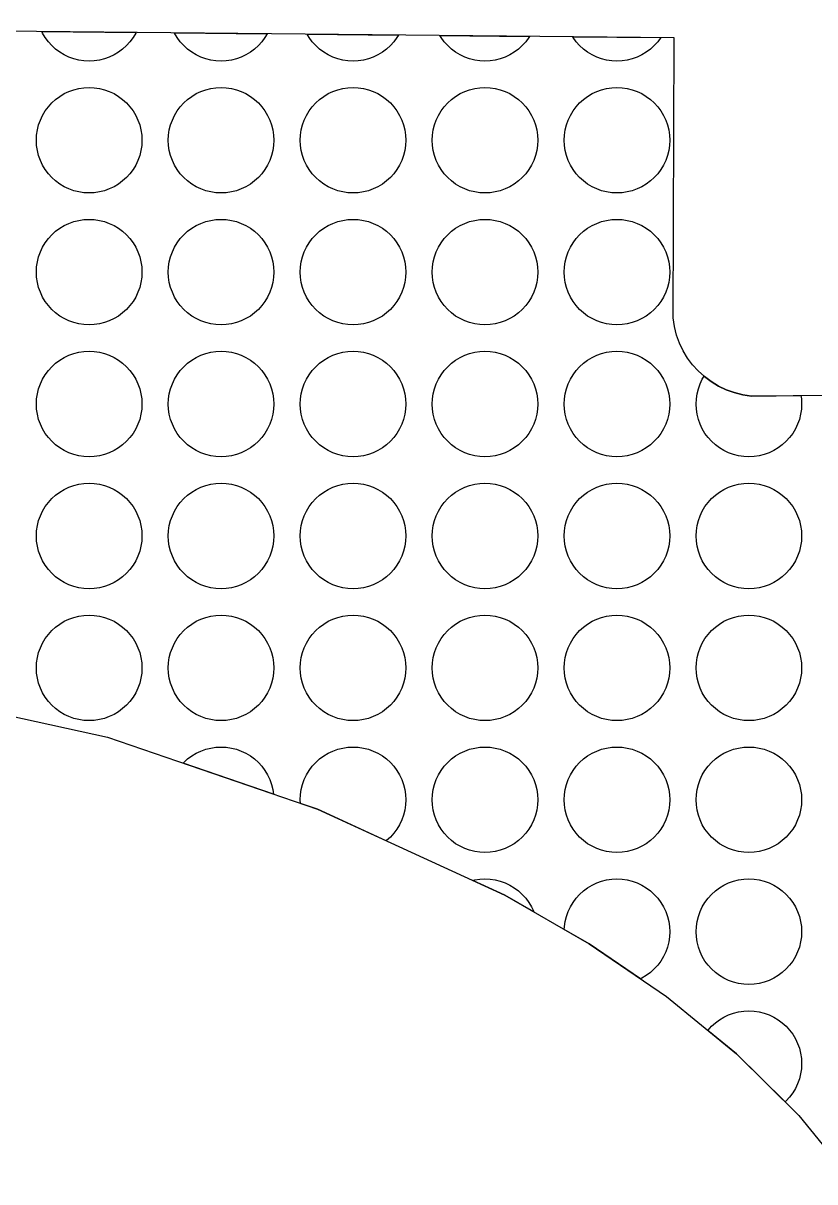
# Model space of a CAD drawing. Header units: millimetres. Extents: x -41 to 93, y -13 to 82.
# Drawn here: x 10.57 to 25.57, y 59.96 to 81.92 of the extents above; entities that cross this region are included whole.
import ezdxf

# ---------------------------------------------------------------- set-up
doc = ezdxf.new("R2010")
doc.units = ezdxf.units.MM
doc.layers.add('background', color=7, linetype='Continuous')
doc.layers.add('outline_2', color=3, linetype='Continuous')

msp = doc.modelspace()

# ---------------------------------------------------------------- linework, layer by layer
at = {"layer": 'background'}
for points in [[(12.707, 81.739), (12.701, 81.726), (12.65, 81.642), (12.592, 81.563), (12.526, 81.491), (12.453, 81.425), (12.374, 81.366), (12.29, 81.316), (12.201, 81.274), (12.109, 81.241), (12.014, 81.217), (11.917, 81.202), (11.819, 81.198), (11.721, 81.202), (11.624, 81.217), (11.528, 81.241), (11.436, 81.274), (11.347, 81.316), (11.263, 81.366), (11.184, 81.425), (11.112, 81.491), (11.046, 81.563), (10.987, 81.642), (10.937, 81.726), (10.922, 81.757)], [(15.194, 81.715), (15.15, 81.642), (15.092, 81.563), (15.026, 81.491), (14.953, 81.425), (14.874, 81.366), (14.79, 81.316), (14.701, 81.274), (14.609, 81.241), (14.514, 81.217), (14.417, 81.202), (14.319, 81.198), (14.221, 81.202), (14.124, 81.217), (14.028, 81.241), (13.936, 81.274), (13.847, 81.316), (13.763, 81.366), (13.684, 81.425), (13.612, 81.491), (13.546, 81.563), (13.487, 81.642), (13.437, 81.726), (13.434, 81.732)], [(17.679, 81.69), (17.65, 81.642), (17.592, 81.563), (17.526, 81.491), (17.453, 81.425), (17.374, 81.366), (17.29, 81.316), (17.201, 81.274), (17.109, 81.241), (17.014, 81.217), (16.917, 81.202), (16.819, 81.198), (16.721, 81.202), (16.624, 81.217), (16.528, 81.241), (16.436, 81.274), (16.347, 81.316), (16.263, 81.366), (16.184, 81.425), (16.112, 81.491), (16.046, 81.563), (15.987, 81.642), (15.948, 81.707)], [(20.164, 81.665), (20.15, 81.642), (20.092, 81.563), (20.026, 81.491), (19.953, 81.425), (19.874, 81.366), (19.79, 81.316), (19.701, 81.274), (19.609, 81.241), (19.514, 81.217), (19.417, 81.202), (19.319, 81.198), (19.221, 81.202), (19.124, 81.217), (19.028, 81.241), (18.936, 81.274), (18.847, 81.316), (18.763, 81.366), (18.684, 81.425), (18.612, 81.491), (18.546, 81.563), (18.487, 81.642), (18.463, 81.682)], [(22.649, 81.641), (22.592, 81.563), (22.526, 81.491), (22.453, 81.425), (22.374, 81.366), (22.29, 81.316), (22.201, 81.274), (22.109, 81.241), (22.014, 81.217), (21.917, 81.202), (21.819, 81.198), (21.721, 81.202), (21.624, 81.217), (21.528, 81.241), (21.436, 81.274), (21.347, 81.316), (21.263, 81.366), (21.184, 81.425), (21.112, 81.491), (21.046, 81.563), (20.987, 81.642), (20.978, 81.657)], [(12.819, 79.698), (12.814, 79.6), (12.8, 79.503), (12.776, 79.407), (12.743, 79.315), (12.701, 79.226), (12.65, 79.142), (12.592, 79.063), (12.526, 78.991), (12.453, 78.925), (12.374, 78.866), (12.29, 78.816), (12.201, 78.774), (12.109, 78.741), (12.014, 78.717), (11.917, 78.702), (11.819, 78.698), (11.721, 78.702), (11.624, 78.717), (11.528, 78.741), (11.436, 78.774), (11.347, 78.816), (11.263, 78.866), (11.184, 78.925), (11.112, 78.991), (11.046, 79.063), (10.987, 79.142), (10.937, 79.226), (10.895, 79.315), (10.862, 79.407), (10.838, 79.503), (10.824, 79.6), (10.819, 79.698), (10.824, 79.796), (10.838, 79.893), (10.862, 79.988), (10.895, 80.08), (10.937, 80.169), (10.987, 80.253), (11.046, 80.332), (11.112, 80.405), (11.184, 80.471), (11.263, 80.529), (11.347, 80.58), (11.436, 80.621), (11.528, 80.655), (11.624, 80.678), (11.721, 80.693), (11.819, 80.698), (11.917, 80.693), (12.014, 80.678), (12.109, 80.655), (12.201, 80.621), (12.29, 80.58), (12.374, 80.529), (12.453, 80.471), (12.526, 80.405), (12.592, 80.332), (12.65, 80.253), (12.701, 80.169), (12.743, 80.08), (12.776, 79.988), (12.8, 79.893), (12.814, 79.796)], [(15.319, 79.698), (15.314, 79.6), (15.3, 79.503), (15.276, 79.407), (15.243, 79.315), (15.201, 79.226), (15.15, 79.142), (15.092, 79.063), (15.026, 78.991), (14.953, 78.925), (14.874, 78.866), (14.79, 78.816), (14.701, 78.774), (14.609, 78.741), (14.514, 78.717), (14.417, 78.702), (14.319, 78.698), (14.221, 78.702), (14.124, 78.717), (14.028, 78.741), (13.936, 78.774), (13.847, 78.816), (13.763, 78.866), (13.684, 78.925), (13.612, 78.991), (13.546, 79.063), (13.487, 79.142), (13.437, 79.226), (13.395, 79.315), (13.362, 79.407), (13.338, 79.503), (13.324, 79.6), (13.319, 79.698), (13.324, 79.796), (13.338, 79.893), (13.362, 79.988), (13.395, 80.08), (13.437, 80.169), (13.487, 80.253), (13.546, 80.332), (13.612, 80.405), (13.684, 80.471), (13.763, 80.529), (13.847, 80.58), (13.936, 80.621), (14.028, 80.655), (14.124, 80.678), (14.221, 80.693), (14.319, 80.698), (14.417, 80.693), (14.514, 80.678), (14.609, 80.655), (14.701, 80.621), (14.79, 80.58), (14.874, 80.529), (14.953, 80.471), (15.026, 80.405), (15.092, 80.332), (15.15, 80.253), (15.201, 80.169), (15.243, 80.08), (15.276, 79.988), (15.3, 79.893), (15.314, 79.796)], [(17.819, 79.698), (17.814, 79.6), (17.8, 79.503), (17.776, 79.407), (17.743, 79.315), (17.701, 79.226), (17.65, 79.142), (17.592, 79.063), (17.526, 78.991), (17.453, 78.925), (17.374, 78.866), (17.29, 78.816), (17.201, 78.774), (17.109, 78.741), (17.014, 78.717), (16.917, 78.702), (16.819, 78.698), (16.721, 78.702), (16.624, 78.717), (16.528, 78.741), (16.436, 78.774), (16.347, 78.816), (16.263, 78.866), (16.184, 78.925), (16.112, 78.991), (16.046, 79.063), (15.987, 79.142), (15.937, 79.226), (15.895, 79.315), (15.862, 79.407), (15.838, 79.503), (15.824, 79.6), (15.819, 79.698), (15.824, 79.796), (15.838, 79.893), (15.862, 79.988), (15.895, 80.08), (15.937, 80.169), (15.987, 80.253), (16.046, 80.332), (16.112, 80.405), (16.184, 80.471), (16.263, 80.529), (16.347, 80.58), (16.436, 80.621), (16.528, 80.655), (16.624, 80.678), (16.721, 80.693), (16.819, 80.698), (16.917, 80.693), (17.014, 80.678), (17.109, 80.655), (17.201, 80.621), (17.29, 80.58), (17.374, 80.529), (17.453, 80.471), (17.526, 80.405), (17.592, 80.332), (17.65, 80.253), (17.701, 80.169), (17.743, 80.08), (17.776, 79.988), (17.8, 79.893), (17.814, 79.796)], [(20.319, 79.698), (20.314, 79.6), (20.3, 79.503), (20.276, 79.407), (20.243, 79.315), (20.201, 79.226), (20.15, 79.142), (20.092, 79.063), (20.026, 78.991), (19.953, 78.925), (19.874, 78.866), (19.79, 78.816), (19.701, 78.774), (19.609, 78.741), (19.514, 78.717), (19.417, 78.702), (19.319, 78.698), (19.221, 78.702), (19.124, 78.717), (19.028, 78.741), (18.936, 78.774), (18.847, 78.816), (18.763, 78.866), (18.684, 78.925), (18.612, 78.991), (18.546, 79.063), (18.487, 79.142), (18.437, 79.226), (18.395, 79.315), (18.362, 79.407), (18.338, 79.503), (18.324, 79.6), (18.319, 79.698), (18.324, 79.796), (18.338, 79.893), (18.362, 79.988), (18.395, 80.08), (18.437, 80.169), (18.487, 80.253), (18.546, 80.332), (18.612, 80.405), (18.684, 80.471), (18.763, 80.529), (18.847, 80.58), (18.936, 80.621), (19.028, 80.655), (19.124, 80.678), (19.221, 80.693), (19.319, 80.698), (19.417, 80.693), (19.514, 80.678), (19.609, 80.655), (19.701, 80.621), (19.79, 80.58), (19.874, 80.529), (19.953, 80.471), (20.026, 80.405), (20.092, 80.332), (20.15, 80.253), (20.201, 80.169), (20.243, 80.08), (20.276, 79.988), (20.3, 79.893), (20.314, 79.796)], [(22.819, 79.698), (22.814, 79.6), (22.8, 79.503), (22.776, 79.407), (22.743, 79.315), (22.701, 79.226), (22.65, 79.142), (22.592, 79.063), (22.526, 78.991), (22.453, 78.925), (22.374, 78.866), (22.29, 78.816), (22.201, 78.774), (22.109, 78.741), (22.014, 78.717), (21.917, 78.702), (21.819, 78.698), (21.721, 78.702), (21.624, 78.717), (21.528, 78.741), (21.436, 78.774), (21.347, 78.816), (21.263, 78.866), (21.184, 78.925), (21.112, 78.991), (21.046, 79.063), (20.987, 79.142), (20.937, 79.226), (20.895, 79.315), (20.862, 79.407), (20.838, 79.503), (20.824, 79.6), (20.819, 79.698), (20.824, 79.796), (20.838, 79.893), (20.862, 79.988), (20.895, 80.08), (20.937, 80.169), (20.987, 80.253), (21.046, 80.332), (21.112, 80.405), (21.184, 80.471), (21.263, 80.529), (21.347, 80.58), (21.436, 80.621), (21.528, 80.655), (21.624, 80.678), (21.721, 80.693), (21.819, 80.698), (21.917, 80.693), (22.014, 80.678), (22.109, 80.655), (22.201, 80.621), (22.29, 80.58), (22.374, 80.529), (22.453, 80.471), (22.526, 80.405), (22.592, 80.332), (22.65, 80.253), (22.701, 80.169), (22.743, 80.08), (22.776, 79.988), (22.8, 79.893), (22.814, 79.796)], [(12.819, 77.198), (12.814, 77.1), (12.8, 77.003), (12.776, 76.907), (12.743, 76.815), (12.701, 76.726), (12.65, 76.642), (12.592, 76.563), (12.526, 76.491), (12.453, 76.425), (12.374, 76.366), (12.29, 76.316), (12.201, 76.274), (12.109, 76.241), (12.014, 76.217), (11.917, 76.202), (11.819, 76.198), (11.721, 76.202), (11.624, 76.217), (11.528, 76.241), (11.436, 76.274), (11.347, 76.316), (11.263, 76.366), (11.184, 76.425), (11.112, 76.491), (11.046, 76.563), (10.987, 76.642), (10.937, 76.726), (10.895, 76.815), (10.862, 76.907), (10.838, 77.003), (10.824, 77.1), (10.819, 77.198), (10.824, 77.296), (10.838, 77.393), (10.862, 77.488), (10.895, 77.58), (10.937, 77.669), (10.987, 77.753), (11.046, 77.832), (11.112, 77.905), (11.184, 77.971), (11.263, 78.029), (11.347, 78.08), (11.436, 78.121), (11.528, 78.155), (11.624, 78.178), (11.721, 78.193), (11.819, 78.198), (11.917, 78.193), (12.014, 78.178), (12.109, 78.155), (12.201, 78.121), (12.29, 78.08), (12.374, 78.029), (12.453, 77.971), (12.526, 77.905), (12.592, 77.832), (12.65, 77.753), (12.701, 77.669), (12.743, 77.58), (12.776, 77.488), (12.8, 77.393), (12.814, 77.296)], [(15.319, 77.198), (15.314, 77.1), (15.3, 77.003), (15.276, 76.907), (15.243, 76.815), (15.201, 76.726), (15.15, 76.642), (15.092, 76.563), (15.026, 76.491), (14.953, 76.425), (14.874, 76.366), (14.79, 76.316), (14.701, 76.274), (14.609, 76.241), (14.514, 76.217), (14.417, 76.202), (14.319, 76.198), (14.221, 76.202), (14.124, 76.217), (14.028, 76.241), (13.936, 76.274), (13.847, 76.316), (13.763, 76.366), (13.684, 76.425), (13.612, 76.491), (13.546, 76.563), (13.487, 76.642), (13.437, 76.726), (13.395, 76.815), (13.362, 76.907), (13.338, 77.003), (13.324, 77.1), (13.319, 77.198), (13.324, 77.296), (13.338, 77.393), (13.362, 77.488), (13.395, 77.58), (13.437, 77.669), (13.487, 77.753), (13.546, 77.832), (13.612, 77.905), (13.684, 77.971), (13.763, 78.029), (13.847, 78.08), (13.936, 78.121), (14.028, 78.155), (14.124, 78.178), (14.221, 78.193), (14.319, 78.198), (14.417, 78.193), (14.514, 78.178), (14.609, 78.155), (14.701, 78.121), (14.79, 78.08), (14.874, 78.029), (14.953, 77.971), (15.026, 77.905), (15.092, 77.832), (15.15, 77.753), (15.201, 77.669), (15.243, 77.58), (15.276, 77.488), (15.3, 77.393), (15.314, 77.296)], [(17.819, 77.198), (17.814, 77.1), (17.8, 77.003), (17.776, 76.907), (17.743, 76.815), (17.701, 76.726), (17.65, 76.642), (17.592, 76.563), (17.526, 76.491), (17.453, 76.425), (17.374, 76.366), (17.29, 76.316), (17.201, 76.274), (17.109, 76.241), (17.014, 76.217), (16.917, 76.202), (16.819, 76.198), (16.721, 76.202), (16.624, 76.217), (16.528, 76.241), (16.436, 76.274), (16.347, 76.316), (16.263, 76.366), (16.184, 76.425), (16.112, 76.491), (16.046, 76.563), (15.987, 76.642), (15.937, 76.726), (15.895, 76.815), (15.862, 76.907), (15.838, 77.003), (15.824, 77.1), (15.819, 77.198), (15.824, 77.296), (15.838, 77.393), (15.862, 77.488), (15.895, 77.58), (15.937, 77.669), (15.987, 77.753), (16.046, 77.832), (16.112, 77.905), (16.184, 77.971), (16.263, 78.029), (16.347, 78.08), (16.436, 78.121), (16.528, 78.155), (16.624, 78.178), (16.721, 78.193), (16.819, 78.198), (16.917, 78.193), (17.014, 78.178), (17.109, 78.155), (17.201, 78.121), (17.29, 78.08), (17.374, 78.029), (17.453, 77.971), (17.526, 77.905), (17.592, 77.832), (17.65, 77.753), (17.701, 77.669), (17.743, 77.58), (17.776, 77.488), (17.8, 77.393), (17.814, 77.296)], [(20.319, 77.198), (20.314, 77.1), (20.3, 77.003), (20.276, 76.907), (20.243, 76.815), (20.201, 76.726), (20.15, 76.642), (20.092, 76.563), (20.026, 76.491), (19.953, 76.425), (19.874, 76.366), (19.79, 76.316), (19.701, 76.274), (19.609, 76.241), (19.514, 76.217), (19.417, 76.202), (19.319, 76.198), (19.221, 76.202), (19.124, 76.217), (19.028, 76.241), (18.936, 76.274), (18.847, 76.316), (18.763, 76.366), (18.684, 76.425), (18.612, 76.491), (18.546, 76.563), (18.487, 76.642), (18.437, 76.726), (18.395, 76.815), (18.362, 76.907), (18.338, 77.003), (18.324, 77.1), (18.319, 77.198), (18.324, 77.296), (18.338, 77.393), (18.362, 77.488), (18.395, 77.58), (18.437, 77.669), (18.487, 77.753), (18.546, 77.832), (18.612, 77.905), (18.684, 77.971), (18.763, 78.029), (18.847, 78.08), (18.936, 78.121), (19.028, 78.155), (19.124, 78.178), (19.221, 78.193), (19.319, 78.198), (19.417, 78.193), (19.514, 78.178), (19.609, 78.155), (19.701, 78.121), (19.79, 78.08), (19.874, 78.029), (19.953, 77.971), (20.026, 77.905), (20.092, 77.832), (20.15, 77.753), (20.201, 77.669), (20.243, 77.58), (20.276, 77.488), (20.3, 77.393), (20.314, 77.296)], [(22.819, 77.198), (22.814, 77.1), (22.8, 77.003), (22.776, 76.907), (22.743, 76.815), (22.701, 76.726), (22.65, 76.642), (22.592, 76.563), (22.526, 76.491), (22.453, 76.425), (22.374, 76.366), (22.29, 76.316), (22.201, 76.274), (22.109, 76.241), (22.014, 76.217), (21.917, 76.202), (21.819, 76.198), (21.721, 76.202), (21.624, 76.217), (21.528, 76.241), (21.436, 76.274), (21.347, 76.316), (21.263, 76.366), (21.184, 76.425), (21.112, 76.491), (21.046, 76.563), (20.987, 76.642), (20.937, 76.726), (20.895, 76.815), (20.862, 76.907), (20.838, 77.003), (20.824, 77.1), (20.819, 77.198), (20.824, 77.296), (20.838, 77.393), (20.862, 77.488), (20.895, 77.58), (20.937, 77.669), (20.987, 77.753), (21.046, 77.832), (21.112, 77.905), (21.184, 77.971), (21.263, 78.029), (21.347, 78.08), (21.436, 78.121), (21.528, 78.155), (21.624, 78.178), (21.721, 78.193), (21.819, 78.198), (21.917, 78.193), (22.014, 78.178), (22.109, 78.155), (22.201, 78.121), (22.29, 78.08), (22.374, 78.029), (22.453, 77.971), (22.526, 77.905), (22.592, 77.832), (22.65, 77.753), (22.701, 77.669), (22.743, 77.58), (22.776, 77.488), (22.8, 77.393), (22.814, 77.296)], [(12.819, 74.698), (12.814, 74.6), (12.8, 74.503), (12.776, 74.407), (12.743, 74.315), (12.701, 74.226), (12.65, 74.142), (12.592, 74.063), (12.526, 73.991), (12.453, 73.925), (12.374, 73.866), (12.29, 73.816), (12.201, 73.774), (12.109, 73.741), (12.014, 73.717), (11.917, 73.702), (11.819, 73.698), (11.721, 73.702), (11.624, 73.717), (11.528, 73.741), (11.436, 73.774), (11.347, 73.816), (11.263, 73.866), (11.184, 73.925), (11.112, 73.991), (11.046, 74.063), (10.987, 74.142), (10.937, 74.226), (10.895, 74.315), (10.862, 74.407), (10.838, 74.503), (10.824, 74.6), (10.819, 74.698), (10.824, 74.796), (10.838, 74.893), (10.862, 74.988), (10.895, 75.08), (10.937, 75.169), (10.987, 75.253), (11.046, 75.332), (11.112, 75.405), (11.184, 75.471), (11.263, 75.529), (11.347, 75.58), (11.436, 75.621), (11.528, 75.655), (11.624, 75.678), (11.721, 75.693), (11.819, 75.698), (11.917, 75.693), (12.014, 75.678), (12.109, 75.655), (12.201, 75.621), (12.29, 75.58), (12.374, 75.529), (12.453, 75.471), (12.526, 75.405), (12.592, 75.332), (12.65, 75.253), (12.701, 75.169), (12.743, 75.08), (12.776, 74.988), (12.8, 74.893), (12.814, 74.796)], [(15.319, 74.698), (15.314, 74.6), (15.3, 74.503), (15.276, 74.407), (15.243, 74.315), (15.201, 74.226), (15.15, 74.142), (15.092, 74.063), (15.026, 73.991), (14.953, 73.925), (14.874, 73.866), (14.79, 73.816), (14.701, 73.774), (14.609, 73.741), (14.514, 73.717), (14.417, 73.702), (14.319, 73.698), (14.221, 73.702), (14.124, 73.717), (14.028, 73.741), (13.936, 73.774), (13.847, 73.816), (13.763, 73.866), (13.684, 73.925), (13.612, 73.991), (13.546, 74.063), (13.487, 74.142), (13.437, 74.226), (13.395, 74.315), (13.362, 74.407), (13.338, 74.503), (13.324, 74.6), (13.319, 74.698), (13.324, 74.796), (13.338, 74.893), (13.362, 74.988), (13.395, 75.08), (13.437, 75.169), (13.487, 75.253), (13.546, 75.332), (13.612, 75.405), (13.684, 75.471), (13.763, 75.529), (13.847, 75.58), (13.936, 75.621), (14.028, 75.655), (14.124, 75.678), (14.221, 75.693), (14.319, 75.698), (14.417, 75.693), (14.514, 75.678), (14.609, 75.655), (14.701, 75.621), (14.79, 75.58), (14.874, 75.529), (14.953, 75.471), (15.026, 75.405), (15.092, 75.332), (15.15, 75.253), (15.201, 75.169), (15.243, 75.08), (15.276, 74.988), (15.3, 74.893), (15.314, 74.796)], [(17.819, 74.698), (17.814, 74.6), (17.8, 74.503), (17.776, 74.407), (17.743, 74.315), (17.701, 74.226), (17.65, 74.142), (17.592, 74.063), (17.526, 73.991), (17.453, 73.925), (17.374, 73.866), (17.29, 73.816), (17.201, 73.774), (17.109, 73.741), (17.014, 73.717), (16.917, 73.702), (16.819, 73.698), (16.721, 73.702), (16.624, 73.717), (16.528, 73.741), (16.436, 73.774), (16.347, 73.816), (16.263, 73.866), (16.184, 73.925), (16.112, 73.991), (16.046, 74.063), (15.987, 74.142), (15.937, 74.226), (15.895, 74.315), (15.862, 74.407), (15.838, 74.503), (15.824, 74.6), (15.819, 74.698), (15.824, 74.796), (15.838, 74.893), (15.862, 74.988), (15.895, 75.08), (15.937, 75.169), (15.987, 75.253), (16.046, 75.332), (16.112, 75.405), (16.184, 75.471), (16.263, 75.529), (16.347, 75.58), (16.436, 75.621), (16.528, 75.655), (16.624, 75.678), (16.721, 75.693), (16.819, 75.698), (16.917, 75.693), (17.014, 75.678), (17.109, 75.655), (17.201, 75.621), (17.29, 75.58), (17.374, 75.529), (17.453, 75.471), (17.526, 75.405), (17.592, 75.332), (17.65, 75.253), (17.701, 75.169), (17.743, 75.08), (17.776, 74.988), (17.8, 74.893), (17.814, 74.796)], [(20.319, 74.698), (20.314, 74.6), (20.3, 74.503), (20.276, 74.407), (20.243, 74.315), (20.201, 74.226), (20.15, 74.142), (20.092, 74.063), (20.026, 73.991), (19.953, 73.925), (19.874, 73.866), (19.79, 73.816), (19.701, 73.774), (19.609, 73.741), (19.514, 73.717), (19.417, 73.702), (19.319, 73.698), (19.221, 73.702), (19.124, 73.717), (19.028, 73.741), (18.936, 73.774), (18.847, 73.816), (18.763, 73.866), (18.684, 73.925), (18.612, 73.991), (18.546, 74.063), (18.487, 74.142), (18.437, 74.226), (18.395, 74.315), (18.362, 74.407), (18.338, 74.503), (18.324, 74.6), (18.319, 74.698), (18.324, 74.796), (18.338, 74.893), (18.362, 74.988), (18.395, 75.08), (18.437, 75.169), (18.487, 75.253), (18.546, 75.332), (18.612, 75.405), (18.684, 75.471), (18.763, 75.529), (18.847, 75.58), (18.936, 75.621), (19.028, 75.655), (19.124, 75.678), (19.221, 75.693), (19.319, 75.698), (19.417, 75.693), (19.514, 75.678), (19.609, 75.655), (19.701, 75.621), (19.79, 75.58), (19.874, 75.529), (19.953, 75.471), (20.026, 75.405), (20.092, 75.332), (20.15, 75.253), (20.201, 75.169), (20.243, 75.08), (20.276, 74.988), (20.3, 74.893), (20.314, 74.796)], [(22.819, 74.698), (22.814, 74.6), (22.8, 74.503), (22.776, 74.407), (22.743, 74.315), (22.701, 74.226), (22.65, 74.142), (22.592, 74.063), (22.526, 73.991), (22.453, 73.925), (22.374, 73.866), (22.29, 73.816), (22.201, 73.774), (22.109, 73.741), (22.014, 73.717), (21.917, 73.702), (21.819, 73.698), (21.721, 73.702), (21.624, 73.717), (21.528, 73.741), (21.436, 73.774), (21.347, 73.816), (21.263, 73.866), (21.184, 73.925), (21.112, 73.991), (21.046, 74.063), (20.987, 74.142), (20.937, 74.226), (20.895, 74.315), (20.862, 74.407), (20.838, 74.503), (20.824, 74.6), (20.819, 74.698), (20.824, 74.796), (20.838, 74.893), (20.862, 74.988), (20.895, 75.08), (20.937, 75.169), (20.987, 75.253), (21.046, 75.332), (21.112, 75.405), (21.184, 75.471), (21.263, 75.529), (21.347, 75.58), (21.436, 75.621), (21.528, 75.655), (21.624, 75.678), (21.721, 75.693), (21.819, 75.698), (21.917, 75.693), (22.014, 75.678), (22.109, 75.655), (22.201, 75.621), (22.29, 75.58), (22.374, 75.529), (22.453, 75.471), (22.526, 75.405), (22.592, 75.332), (22.65, 75.253), (22.701, 75.169), (22.743, 75.08), (22.776, 74.988), (22.8, 74.893), (22.814, 74.796)], [(23.478, 75.217), (23.607, 75.122), (23.744, 75.039), (23.89, 74.97), (24.043, 74.914), (24.202, 74.874), (24.368, 74.85), (25.305, 74.857), (25.314, 74.796), (25.319, 74.698), (25.314, 74.6), (25.3, 74.503), (25.276, 74.407), (25.243, 74.315), (25.201, 74.226), (25.15, 74.142), (25.092, 74.063), (25.026, 73.991), (24.953, 73.925), (24.874, 73.866), (24.79, 73.816), (24.701, 73.774), (24.609, 73.741), (24.514, 73.717), (24.417, 73.702), (24.319, 73.698), (24.221, 73.702), (24.124, 73.717), (24.028, 73.741), (23.936, 73.774), (23.847, 73.816), (23.763, 73.866), (23.684, 73.925), (23.612, 73.991), (23.546, 74.063), (23.487, 74.142), (23.437, 74.226), (23.395, 74.315), (23.362, 74.407), (23.338, 74.503), (23.324, 74.6), (23.319, 74.698), (23.324, 74.796), (23.338, 74.893), (23.362, 74.988), (23.395, 75.08), (23.437, 75.169), (23.47, 75.225)], [(12.819, 72.198), (12.814, 72.1), (12.8, 72.003), (12.776, 71.907), (12.743, 71.815), (12.701, 71.726), (12.65, 71.642), (12.592, 71.563), (12.526, 71.491), (12.453, 71.425), (12.374, 71.366), (12.29, 71.316), (12.201, 71.274), (12.109, 71.241), (12.014, 71.217), (11.917, 71.202), (11.819, 71.198), (11.721, 71.202), (11.624, 71.217), (11.528, 71.241), (11.436, 71.274), (11.347, 71.316), (11.263, 71.366), (11.184, 71.425), (11.112, 71.491), (11.046, 71.563), (10.987, 71.642), (10.937, 71.726), (10.895, 71.815), (10.862, 71.907), (10.838, 72.003), (10.824, 72.1), (10.819, 72.198), (10.824, 72.296), (10.838, 72.393), (10.862, 72.488), (10.895, 72.58), (10.937, 72.669), (10.987, 72.753), (11.046, 72.832), (11.112, 72.905), (11.184, 72.971), (11.263, 73.029), (11.347, 73.08), (11.436, 73.121), (11.528, 73.155), (11.624, 73.178), (11.721, 73.193), (11.819, 73.198), (11.917, 73.193), (12.014, 73.178), (12.109, 73.155), (12.201, 73.121), (12.29, 73.08), (12.374, 73.029), (12.453, 72.971), (12.526, 72.905), (12.592, 72.832), (12.65, 72.753), (12.701, 72.669), (12.743, 72.58), (12.776, 72.488), (12.8, 72.393), (12.814, 72.296)], [(15.319, 72.198), (15.314, 72.1), (15.3, 72.003), (15.276, 71.907), (15.243, 71.815), (15.201, 71.726), (15.15, 71.642), (15.092, 71.563), (15.026, 71.491), (14.953, 71.425), (14.874, 71.366), (14.79, 71.316), (14.701, 71.274), (14.609, 71.241), (14.514, 71.217), (14.417, 71.202), (14.319, 71.198), (14.221, 71.202), (14.124, 71.217), (14.028, 71.241), (13.936, 71.274), (13.847, 71.316), (13.763, 71.366), (13.684, 71.425), (13.612, 71.491), (13.546, 71.563), (13.487, 71.642), (13.437, 71.726), (13.395, 71.815), (13.362, 71.907), (13.338, 72.003), (13.324, 72.1), (13.319, 72.198), (13.324, 72.296), (13.338, 72.393), (13.362, 72.488), (13.395, 72.58), (13.437, 72.669), (13.487, 72.753), (13.546, 72.832), (13.612, 72.905), (13.684, 72.971), (13.763, 73.029), (13.847, 73.08), (13.936, 73.121), (14.028, 73.155), (14.124, 73.178), (14.221, 73.193), (14.319, 73.198), (14.417, 73.193), (14.514, 73.178), (14.609, 73.155), (14.701, 73.121), (14.79, 73.08), (14.874, 73.029), (14.953, 72.971), (15.026, 72.905), (15.092, 72.832), (15.15, 72.753), (15.201, 72.669), (15.243, 72.58), (15.276, 72.488), (15.3, 72.393), (15.314, 72.296)], [(17.819, 72.198), (17.814, 72.1), (17.8, 72.003), (17.776, 71.907), (17.743, 71.815), (17.701, 71.726), (17.65, 71.642), (17.592, 71.563), (17.526, 71.491), (17.453, 71.425), (17.374, 71.366), (17.29, 71.316), (17.201, 71.274), (17.109, 71.241), (17.014, 71.217), (16.917, 71.202), (16.819, 71.198), (16.721, 71.202), (16.624, 71.217), (16.528, 71.241), (16.436, 71.274), (16.347, 71.316), (16.263, 71.366), (16.184, 71.425), (16.112, 71.491), (16.046, 71.563), (15.987, 71.642), (15.937, 71.726), (15.895, 71.815), (15.862, 71.907), (15.838, 72.003), (15.824, 72.1), (15.819, 72.198), (15.824, 72.296), (15.838, 72.393), (15.862, 72.488), (15.895, 72.58), (15.937, 72.669), (15.987, 72.753), (16.046, 72.832), (16.112, 72.905), (16.184, 72.971), (16.263, 73.029), (16.347, 73.08), (16.436, 73.121), (16.528, 73.155), (16.624, 73.178), (16.721, 73.193), (16.819, 73.198), (16.917, 73.193), (17.014, 73.178), (17.109, 73.155), (17.201, 73.121), (17.29, 73.08), (17.374, 73.029), (17.453, 72.971), (17.526, 72.905), (17.592, 72.832), (17.65, 72.753), (17.701, 72.669), (17.743, 72.58), (17.776, 72.488), (17.8, 72.393), (17.814, 72.296)], [(20.319, 72.198), (20.314, 72.1), (20.3, 72.003), (20.276, 71.907), (20.243, 71.815), (20.201, 71.726), (20.15, 71.642), (20.092, 71.563), (20.026, 71.491), (19.953, 71.425), (19.874, 71.366), (19.79, 71.316), (19.701, 71.274), (19.609, 71.241), (19.514, 71.217), (19.417, 71.202), (19.319, 71.198), (19.221, 71.202), (19.124, 71.217), (19.028, 71.241), (18.936, 71.274), (18.847, 71.316), (18.763, 71.366), (18.684, 71.425), (18.612, 71.491), (18.546, 71.563), (18.487, 71.642), (18.437, 71.726), (18.395, 71.815), (18.362, 71.907), (18.338, 72.003), (18.324, 72.1), (18.319, 72.198), (18.324, 72.296), (18.338, 72.393), (18.362, 72.488), (18.395, 72.58), (18.437, 72.669), (18.487, 72.753), (18.546, 72.832), (18.612, 72.905), (18.684, 72.971), (18.763, 73.029), (18.847, 73.08), (18.936, 73.121), (19.028, 73.155), (19.124, 73.178), (19.221, 73.193), (19.319, 73.198), (19.417, 73.193), (19.514, 73.178), (19.609, 73.155), (19.701, 73.121), (19.79, 73.08), (19.874, 73.029), (19.953, 72.971), (20.026, 72.905), (20.092, 72.832), (20.15, 72.753), (20.201, 72.669), (20.243, 72.58), (20.276, 72.488), (20.3, 72.393), (20.314, 72.296)], [(22.819, 72.198), (22.814, 72.1), (22.8, 72.003), (22.776, 71.907), (22.743, 71.815), (22.701, 71.726), (22.65, 71.642), (22.592, 71.563), (22.526, 71.491), (22.453, 71.425), (22.374, 71.366), (22.29, 71.316), (22.201, 71.274), (22.109, 71.241), (22.014, 71.217), (21.917, 71.202), (21.819, 71.198), (21.721, 71.202), (21.624, 71.217), (21.528, 71.241), (21.436, 71.274), (21.347, 71.316), (21.263, 71.366), (21.184, 71.425), (21.112, 71.491), (21.046, 71.563), (20.987, 71.642), (20.937, 71.726), (20.895, 71.815), (20.862, 71.907), (20.838, 72.003), (20.824, 72.1), (20.819, 72.198), (20.824, 72.296), (20.838, 72.393), (20.862, 72.488), (20.895, 72.58), (20.937, 72.669), (20.987, 72.753), (21.046, 72.832), (21.112, 72.905), (21.184, 72.971), (21.263, 73.029), (21.347, 73.08), (21.436, 73.121), (21.528, 73.155), (21.624, 73.178), (21.721, 73.193), (21.819, 73.198), (21.917, 73.193), (22.014, 73.178), (22.109, 73.155), (22.201, 73.121), (22.29, 73.08), (22.374, 73.029), (22.453, 72.971), (22.526, 72.905), (22.592, 72.832), (22.65, 72.753), (22.701, 72.669), (22.743, 72.58), (22.776, 72.488), (22.8, 72.393), (22.814, 72.296)], [(25.319, 72.198), (25.314, 72.1), (25.3, 72.003), (25.276, 71.907), (25.243, 71.815), (25.201, 71.726), (25.15, 71.642), (25.092, 71.563), (25.026, 71.491), (24.953, 71.425), (24.874, 71.366), (24.79, 71.316), (24.701, 71.274), (24.609, 71.241), (24.514, 71.217), (24.417, 71.202), (24.319, 71.198), (24.221, 71.202), (24.124, 71.217), (24.028, 71.241), (23.936, 71.274), (23.847, 71.316), (23.763, 71.366), (23.684, 71.425), (23.612, 71.491), (23.546, 71.563), (23.487, 71.642), (23.437, 71.726), (23.395, 71.815), (23.362, 71.907), (23.338, 72.003), (23.324, 72.1), (23.319, 72.198), (23.324, 72.296), (23.338, 72.393), (23.362, 72.488), (23.395, 72.58), (23.437, 72.669), (23.487, 72.753), (23.546, 72.832), (23.612, 72.905), (23.684, 72.971), (23.763, 73.029), (23.847, 73.08), (23.936, 73.121), (24.028, 73.155), (24.124, 73.178), (24.221, 73.193), (24.319, 73.198), (24.417, 73.193), (24.514, 73.178), (24.609, 73.155), (24.701, 73.121), (24.79, 73.08), (24.874, 73.029), (24.953, 72.971), (25.026, 72.905), (25.092, 72.832), (25.15, 72.753), (25.201, 72.669), (25.243, 72.58), (25.276, 72.488), (25.3, 72.393), (25.314, 72.296)], [(12.819, 69.698), (12.814, 69.6), (12.8, 69.503), (12.776, 69.407), (12.743, 69.315), (12.701, 69.226), (12.65, 69.142), (12.592, 69.063), (12.526, 68.991), (12.453, 68.925), (12.374, 68.866), (12.29, 68.816), (12.201, 68.774), (12.109, 68.741), (12.014, 68.717), (11.917, 68.702), (11.819, 68.698), (11.721, 68.702), (11.624, 68.717), (11.528, 68.741), (11.436, 68.774), (11.347, 68.816), (11.263, 68.866), (11.184, 68.925), (11.112, 68.991), (11.046, 69.063), (10.987, 69.142), (10.937, 69.226), (10.895, 69.315), (10.862, 69.407), (10.838, 69.503), (10.824, 69.6), (10.819, 69.698), (10.824, 69.796), (10.838, 69.893), (10.862, 69.988), (10.895, 70.08), (10.937, 70.169), (10.987, 70.253), (11.046, 70.332), (11.112, 70.405), (11.184, 70.471), (11.263, 70.529), (11.347, 70.58), (11.436, 70.621), (11.528, 70.655), (11.624, 70.678), (11.721, 70.693), (11.819, 70.698), (11.917, 70.693), (12.014, 70.678), (12.109, 70.655), (12.201, 70.621), (12.29, 70.58), (12.374, 70.529), (12.453, 70.471), (12.526, 70.405), (12.592, 70.332), (12.65, 70.253), (12.701, 70.169), (12.743, 70.08), (12.776, 69.988), (12.8, 69.893), (12.814, 69.796)], [(15.319, 69.698), (15.314, 69.6), (15.3, 69.503), (15.276, 69.407), (15.243, 69.315), (15.201, 69.226), (15.15, 69.142), (15.092, 69.063), (15.026, 68.991), (14.953, 68.925), (14.874, 68.866), (14.79, 68.816), (14.701, 68.774), (14.609, 68.741), (14.514, 68.717), (14.417, 68.702), (14.319, 68.698), (14.221, 68.702), (14.124, 68.717), (14.028, 68.741), (13.936, 68.774), (13.847, 68.816), (13.763, 68.866), (13.684, 68.925), (13.612, 68.991), (13.546, 69.063), (13.487, 69.142), (13.437, 69.226), (13.395, 69.315), (13.362, 69.407), (13.338, 69.503), (13.324, 69.6), (13.319, 69.698), (13.324, 69.796), (13.338, 69.893), (13.362, 69.988), (13.395, 70.08), (13.437, 70.169), (13.487, 70.253), (13.546, 70.332), (13.612, 70.405), (13.684, 70.471), (13.763, 70.529), (13.847, 70.58), (13.936, 70.621), (14.028, 70.655), (14.124, 70.678), (14.221, 70.693), (14.319, 70.698), (14.417, 70.693), (14.514, 70.678), (14.609, 70.655), (14.701, 70.621), (14.79, 70.58), (14.874, 70.529), (14.953, 70.471), (15.026, 70.405), (15.092, 70.332), (15.15, 70.253), (15.201, 70.169), (15.243, 70.08), (15.276, 69.988), (15.3, 69.893), (15.314, 69.796)], [(17.819, 69.698), (17.814, 69.6), (17.8, 69.503), (17.776, 69.407), (17.743, 69.315), (17.701, 69.226), (17.65, 69.142), (17.592, 69.063), (17.526, 68.991), (17.453, 68.925), (17.374, 68.866), (17.29, 68.816), (17.201, 68.774), (17.109, 68.741), (17.014, 68.717), (16.917, 68.702), (16.819, 68.698), (16.721, 68.702), (16.624, 68.717), (16.528, 68.741), (16.436, 68.774), (16.347, 68.816), (16.263, 68.866), (16.184, 68.925), (16.112, 68.991), (16.046, 69.063), (15.987, 69.142), (15.937, 69.226), (15.895, 69.315), (15.862, 69.407), (15.838, 69.503), (15.824, 69.6), (15.819, 69.698), (15.824, 69.796), (15.838, 69.893), (15.862, 69.988), (15.895, 70.08), (15.937, 70.169), (15.987, 70.253), (16.046, 70.332), (16.112, 70.405), (16.184, 70.471), (16.263, 70.529), (16.347, 70.58), (16.436, 70.621), (16.528, 70.655), (16.624, 70.678), (16.721, 70.693), (16.819, 70.698), (16.917, 70.693), (17.014, 70.678), (17.109, 70.655), (17.201, 70.621), (17.29, 70.58), (17.374, 70.529), (17.453, 70.471), (17.526, 70.405), (17.592, 70.332), (17.65, 70.253), (17.701, 70.169), (17.743, 70.08), (17.776, 69.988), (17.8, 69.893), (17.814, 69.796)], [(20.319, 69.698), (20.314, 69.6), (20.3, 69.503), (20.276, 69.407), (20.243, 69.315), (20.201, 69.226), (20.15, 69.142), (20.092, 69.063), (20.026, 68.991), (19.953, 68.925), (19.874, 68.866), (19.79, 68.816), (19.701, 68.774), (19.609, 68.741), (19.514, 68.717), (19.417, 68.702), (19.319, 68.698), (19.221, 68.702), (19.124, 68.717), (19.028, 68.741), (18.936, 68.774), (18.847, 68.816), (18.763, 68.866), (18.684, 68.925), (18.612, 68.991), (18.546, 69.063), (18.487, 69.142), (18.437, 69.226), (18.395, 69.315), (18.362, 69.407), (18.338, 69.503), (18.324, 69.6), (18.319, 69.698), (18.324, 69.796), (18.338, 69.893), (18.362, 69.988), (18.395, 70.08), (18.437, 70.169), (18.487, 70.253), (18.546, 70.332), (18.612, 70.405), (18.684, 70.471), (18.763, 70.529), (18.847, 70.58), (18.936, 70.621), (19.028, 70.655), (19.124, 70.678), (19.221, 70.693), (19.319, 70.698), (19.417, 70.693), (19.514, 70.678), (19.609, 70.655), (19.701, 70.621), (19.79, 70.58), (19.874, 70.529), (19.953, 70.471), (20.026, 70.405), (20.092, 70.332), (20.15, 70.253), (20.201, 70.169), (20.243, 70.08), (20.276, 69.988), (20.3, 69.893), (20.314, 69.796)], [(22.819, 69.698), (22.814, 69.6), (22.8, 69.503), (22.776, 69.407), (22.743, 69.315), (22.701, 69.226), (22.65, 69.142), (22.592, 69.063), (22.526, 68.991), (22.453, 68.925), (22.374, 68.866), (22.29, 68.816), (22.201, 68.774), (22.109, 68.741), (22.014, 68.717), (21.917, 68.702), (21.819, 68.698), (21.721, 68.702), (21.624, 68.717), (21.528, 68.741), (21.436, 68.774), (21.347, 68.816), (21.263, 68.866), (21.184, 68.925), (21.112, 68.991), (21.046, 69.063), (20.987, 69.142), (20.937, 69.226), (20.895, 69.315), (20.862, 69.407), (20.838, 69.503), (20.824, 69.6), (20.819, 69.698), (20.824, 69.796), (20.838, 69.893), (20.862, 69.988), (20.895, 70.08), (20.937, 70.169), (20.987, 70.253), (21.046, 70.332), (21.112, 70.405), (21.184, 70.471), (21.263, 70.529), (21.347, 70.58), (21.436, 70.621), (21.528, 70.655), (21.624, 70.678), (21.721, 70.693), (21.819, 70.698), (21.917, 70.693), (22.014, 70.678), (22.109, 70.655), (22.201, 70.621), (22.29, 70.58), (22.374, 70.529), (22.453, 70.471), (22.526, 70.405), (22.592, 70.332), (22.65, 70.253), (22.701, 70.169), (22.743, 70.08), (22.776, 69.988), (22.8, 69.893), (22.814, 69.796)], [(25.319, 69.698), (25.314, 69.6), (25.3, 69.503), (25.276, 69.407), (25.243, 69.315), (25.201, 69.226), (25.15, 69.142), (25.092, 69.063), (25.026, 68.991), (24.953, 68.925), (24.874, 68.866), (24.79, 68.816), (24.701, 68.774), (24.609, 68.741), (24.514, 68.717), (24.417, 68.702), (24.319, 68.698), (24.221, 68.702), (24.124, 68.717), (24.028, 68.741), (23.936, 68.774), (23.847, 68.816), (23.763, 68.866), (23.684, 68.925), (23.612, 68.991), (23.546, 69.063), (23.487, 69.142), (23.437, 69.226), (23.395, 69.315), (23.362, 69.407), (23.338, 69.503), (23.324, 69.6), (23.319, 69.698), (23.324, 69.796), (23.338, 69.893), (23.362, 69.988), (23.395, 70.08), (23.437, 70.169), (23.487, 70.253), (23.546, 70.332), (23.612, 70.405), (23.684, 70.471), (23.763, 70.529), (23.847, 70.58), (23.936, 70.621), (24.028, 70.655), (24.124, 70.678), (24.221, 70.693), (24.319, 70.698), (24.417, 70.693), (24.514, 70.678), (24.609, 70.655), (24.701, 70.621), (24.79, 70.58), (24.874, 70.529), (24.953, 70.471), (25.026, 70.405), (25.092, 70.332), (25.15, 70.253), (25.201, 70.169), (25.243, 70.08), (25.276, 69.988), (25.3, 69.893), (25.314, 69.796)], [(13.602, 67.894), (13.612, 67.905), (13.684, 67.971), (13.763, 68.029), (13.847, 68.08), (13.936, 68.121), (14.028, 68.155), (14.124, 68.178), (14.221, 68.193), (14.319, 68.198), (14.417, 68.193), (14.514, 68.178), (14.609, 68.155), (14.701, 68.121), (14.79, 68.08), (14.874, 68.029), (14.953, 67.971), (15.026, 67.905), (15.092, 67.832), (15.15, 67.753), (15.201, 67.669), (15.243, 67.58), (15.276, 67.488), (15.3, 67.393), (15.313, 67.305)], [(16.147, 67.018), (15.822, 67.13), (15.819, 67.198), (15.824, 67.296), (15.838, 67.393), (15.862, 67.488), (15.895, 67.58), (15.937, 67.669), (15.987, 67.753), (16.046, 67.832), (16.112, 67.905), (16.184, 67.971), (16.263, 68.029), (16.347, 68.08), (16.436, 68.121), (16.528, 68.155), (16.624, 68.178), (16.721, 68.193), (16.819, 68.198), (16.917, 68.193), (17.014, 68.178), (17.109, 68.155), (17.201, 68.121), (17.29, 68.08), (17.374, 68.029), (17.453, 67.971), (17.526, 67.905), (17.592, 67.832), (17.65, 67.753), (17.701, 67.669), (17.743, 67.58), (17.776, 67.488), (17.8, 67.393), (17.814, 67.296), (17.819, 67.198), (17.814, 67.1), (17.8, 67.003), (17.776, 66.907), (17.743, 66.815), (17.701, 66.726), (17.65, 66.642), (17.592, 66.563), (17.526, 66.491), (17.453, 66.425), (17.448, 66.421)], [(20.319, 67.198), (20.314, 67.1), (20.3, 67.003), (20.276, 66.907), (20.243, 66.815), (20.201, 66.726), (20.15, 66.642), (20.092, 66.563), (20.026, 66.491), (19.953, 66.425), (19.874, 66.366), (19.79, 66.316), (19.701, 66.274), (19.609, 66.241), (19.514, 66.217), (19.417, 66.202), (19.319, 66.198), (19.221, 66.202), (19.124, 66.217), (19.028, 66.241), (18.936, 66.274), (18.847, 66.316), (18.763, 66.366), (18.684, 66.425), (18.612, 66.491), (18.546, 66.563), (18.487, 66.642), (18.437, 66.726), (18.395, 66.815), (18.362, 66.907), (18.338, 67.003), (18.324, 67.1), (18.319, 67.198), (18.324, 67.296), (18.338, 67.393), (18.362, 67.488), (18.395, 67.58), (18.437, 67.669), (18.487, 67.753), (18.546, 67.832), (18.612, 67.905), (18.684, 67.971), (18.763, 68.029), (18.847, 68.08), (18.936, 68.121), (19.028, 68.155), (19.124, 68.178), (19.221, 68.193), (19.319, 68.198), (19.417, 68.193), (19.514, 68.178), (19.609, 68.155), (19.701, 68.121), (19.79, 68.08), (19.874, 68.029), (19.953, 67.971), (20.026, 67.905), (20.092, 67.832), (20.15, 67.753), (20.201, 67.669), (20.243, 67.58), (20.276, 67.488), (20.3, 67.393), (20.314, 67.296)], [(22.819, 67.198), (22.814, 67.1), (22.8, 67.003), (22.776, 66.907), (22.743, 66.815), (22.701, 66.726), (22.65, 66.642), (22.592, 66.563), (22.526, 66.491), (22.453, 66.425), (22.374, 66.366), (22.29, 66.316), (22.201, 66.274), (22.109, 66.241), (22.014, 66.217), (21.917, 66.202), (21.819, 66.198), (21.721, 66.202), (21.624, 66.217), (21.528, 66.241), (21.436, 66.274), (21.347, 66.316), (21.263, 66.366), (21.184, 66.425), (21.112, 66.491), (21.046, 66.563), (20.987, 66.642), (20.937, 66.726), (20.895, 66.815), (20.862, 66.907), (20.838, 67.003), (20.824, 67.1), (20.819, 67.198), (20.824, 67.296), (20.838, 67.393), (20.862, 67.488), (20.895, 67.58), (20.937, 67.669), (20.987, 67.753), (21.046, 67.832), (21.112, 67.905), (21.184, 67.971), (21.263, 68.029), (21.347, 68.08), (21.436, 68.121), (21.528, 68.155), (21.624, 68.178), (21.721, 68.193), (21.819, 68.198), (21.917, 68.193), (22.014, 68.178), (22.109, 68.155), (22.201, 68.121), (22.29, 68.08), (22.374, 68.029), (22.453, 67.971), (22.526, 67.905), (22.592, 67.832), (22.65, 67.753), (22.701, 67.669), (22.743, 67.58), (22.776, 67.488), (22.8, 67.393), (22.814, 67.296)], [(25.319, 67.198), (25.314, 67.1), (25.3, 67.003), (25.276, 66.907), (25.243, 66.815), (25.201, 66.726), (25.15, 66.642), (25.092, 66.563), (25.026, 66.491), (24.953, 66.425), (24.874, 66.366), (24.79, 66.316), (24.701, 66.274), (24.609, 66.241), (24.514, 66.217), (24.417, 66.202), (24.319, 66.198), (24.221, 66.202), (24.124, 66.217), (24.028, 66.241), (23.936, 66.274), (23.847, 66.316), (23.763, 66.366), (23.684, 66.425), (23.612, 66.491), (23.546, 66.563), (23.487, 66.642), (23.437, 66.726), (23.395, 66.815), (23.362, 66.907), (23.338, 67.003), (23.324, 67.1), (23.319, 67.198), (23.324, 67.296), (23.338, 67.393), (23.362, 67.488), (23.395, 67.58), (23.437, 67.669), (23.487, 67.753), (23.546, 67.832), (23.612, 67.905), (23.684, 67.971), (23.763, 68.029), (23.847, 68.08), (23.936, 68.121), (24.028, 68.155), (24.124, 68.178), (24.221, 68.193), (24.319, 68.198), (24.417, 68.193), (24.514, 68.178), (24.609, 68.155), (24.701, 68.121), (24.79, 68.08), (24.874, 68.029), (24.953, 67.971), (25.026, 67.905), (25.092, 67.832), (25.15, 67.753), (25.201, 67.669), (25.243, 67.58), (25.276, 67.488), (25.3, 67.393), (25.314, 67.296)], [(19.697, 65.39), (19.087, 65.669), (19.124, 65.678), (19.221, 65.693), (19.319, 65.698), (19.417, 65.693), (19.514, 65.678), (19.609, 65.655), (19.701, 65.621), (19.79, 65.58), (19.874, 65.529), (19.953, 65.471), (20.026, 65.405), (20.092, 65.332), (20.15, 65.253), (20.201, 65.169), (20.243, 65.08), (20.245, 65.073)], [(21.292, 64.467), (20.821, 64.74), (20.824, 64.796), (20.838, 64.893), (20.862, 64.988), (20.895, 65.08), (20.937, 65.169), (20.987, 65.253), (21.046, 65.332), (21.112, 65.405), (21.184, 65.471), (21.263, 65.529), (21.347, 65.58), (21.436, 65.621), (21.528, 65.655), (21.624, 65.678), (21.721, 65.693), (21.819, 65.698), (21.917, 65.693), (22.014, 65.678), (22.109, 65.655), (22.201, 65.621), (22.29, 65.58), (22.374, 65.529), (22.453, 65.471), (22.526, 65.405), (22.592, 65.332), (22.65, 65.253), (22.701, 65.169), (22.743, 65.08), (22.776, 64.988), (22.8, 64.893), (22.814, 64.796), (22.819, 64.698), (22.814, 64.6), (22.8, 64.503), (22.776, 64.407), (22.743, 64.315), (22.701, 64.226), (22.65, 64.142), (22.592, 64.063), (22.526, 63.991), (22.453, 63.925), (22.374, 63.866), (22.29, 63.816), (22.264, 63.804)], [(25.319, 64.698), (25.314, 64.6), (25.3, 64.503), (25.276, 64.407), (25.243, 64.315), (25.201, 64.226), (25.15, 64.142), (25.092, 64.063), (25.026, 63.991), (24.953, 63.925), (24.874, 63.866), (24.79, 63.816), (24.701, 63.774), (24.609, 63.741), (24.514, 63.717), (24.417, 63.702), (24.319, 63.698), (24.221, 63.702), (24.124, 63.717), (24.028, 63.741), (23.936, 63.774), (23.847, 63.816), (23.763, 63.866), (23.684, 63.925), (23.612, 63.991), (23.546, 64.063), (23.487, 64.142), (23.437, 64.226), (23.395, 64.315), (23.362, 64.407), (23.338, 64.503), (23.324, 64.6), (23.319, 64.698), (23.324, 64.796), (23.338, 64.893), (23.362, 64.988), (23.395, 65.08), (23.437, 65.169), (23.487, 65.253), (23.546, 65.332), (23.612, 65.405), (23.684, 65.471), (23.763, 65.529), (23.847, 65.58), (23.936, 65.621), (24.028, 65.655), (24.124, 65.678), (24.221, 65.693), (24.319, 65.698), (24.417, 65.693), (24.514, 65.678), (24.609, 65.655), (24.701, 65.621), (24.79, 65.58), (24.874, 65.529), (24.953, 65.471), (25.026, 65.405), (25.092, 65.332), (25.15, 65.253), (25.201, 65.169), (25.243, 65.08), (25.276, 64.988), (25.3, 64.893), (25.314, 64.796)], [(24.084, 62.385), (23.542, 62.827), (23.546, 62.832), (23.612, 62.905), (23.684, 62.971), (23.763, 63.029), (23.847, 63.08), (23.936, 63.121), (24.028, 63.155), (24.124, 63.178), (24.221, 63.193), (24.319, 63.198), (24.417, 63.193), (24.514, 63.178), (24.609, 63.155), (24.701, 63.121), (24.79, 63.08), (24.874, 63.029), (24.953, 62.971), (25.026, 62.905), (25.092, 62.832), (25.15, 62.753), (25.201, 62.669), (25.243, 62.58), (25.276, 62.488), (25.3, 62.393), (25.314, 62.296), (25.319, 62.198), (25.314, 62.1), (25.3, 62.003), (25.276, 61.907), (25.243, 61.815), (25.201, 61.726), (25.15, 61.642), (25.092, 61.563), (25.026, 61.491), (25.006, 61.472)]]:
    msp.add_lwpolyline(points, close=True, dxfattribs=at)
at = {"layer": 'outline_2'}
for points in [[(40.211, 74.971), (24.368, 74.85), (24.202, 74.874), (24.043, 74.914), (23.89, 74.97), (23.744, 75.039), (23.607, 75.122), (23.478, 75.217), (23.36, 75.324), (23.253, 75.442), (23.157, 75.57), (23.074, 75.707), (23.004, 75.853), (22.948, 76.006), (22.908, 76.165), (22.883, 76.33), (22.901, 81.638), (-5.075, 81.916)], [(0.37, 70.975), (12.167, 68.387), (16.147, 67.018), (19.697, 65.39), (21.292, 64.467), (22.757, 63.467), (24.084, 62.385), (25.264, 61.217), (26.292, 59.958)]]:
    msp.add_lwpolyline(points, dxfattribs=at)

doc.saveas('drawing.dxf')
